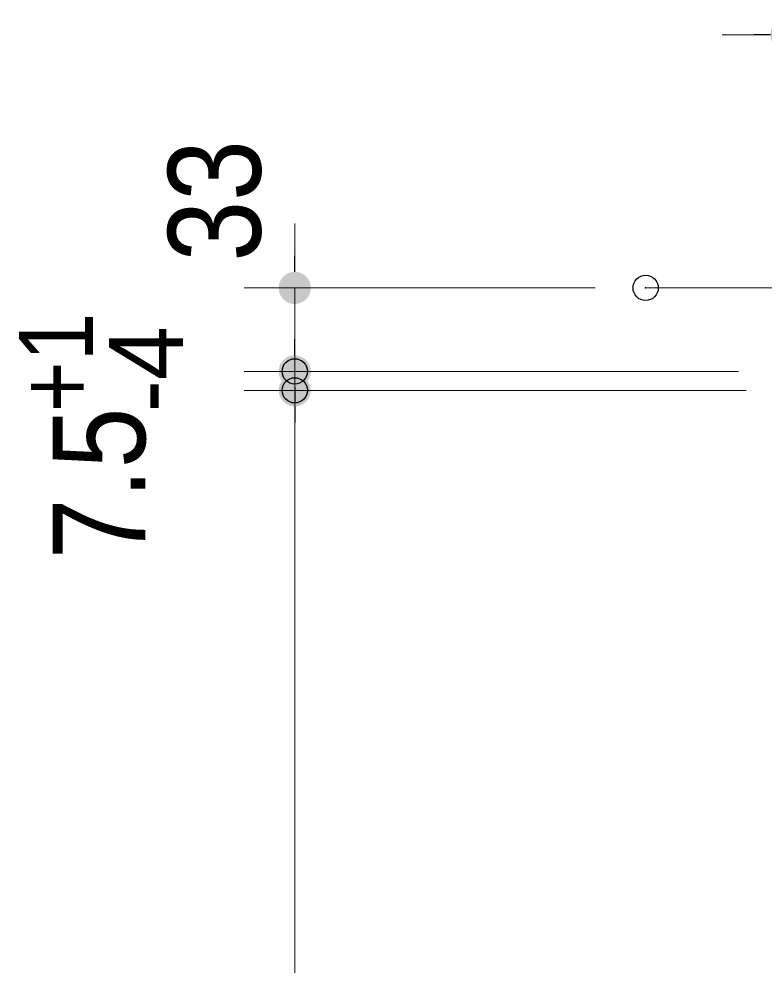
# Model space of a CAD drawing. Units: millimetres, scale not verified. Extents: x -6062 to 6062, y -3045 to 3045.
# Drawn here: x -1557.6 to -1262.9, y 132.3 to 506.3 of the extents above; entities that cross this region are included whole.
import ezdxf
from ezdxf.enums import TextEntityAlignment as Align

# ---------------------------------------------------------------- set-up
doc = ezdxf.new("R2010")
doc.units = ezdxf.units.MM
doc.header["$LTSCALE"] = 20
doc.header["$PDMODE"] = 32
doc.header["$PDSIZE"] = 10
for name, color, linetype, lineweight in [('0-0_2寸法-1', 7, 'Continuous', 15), ('0-1_0', 7, 'Continuous', 25), ('0-4_2寸法-2', 7, 'Continuous', 15), ('0-6_3一般', 7, 'Continuous', 15)]:
    doc.layers.add(name, color=color, linetype=linetype, lineweight=lineweight)
doc.layers.add('0-2_Defpoints', color=7, linetype='Continuous')
doc.styles.add('ＭＳ Ｐゴシック', font='')
doc.styles.get('ＭＳ Ｐゴシック').set_extended_font_data('MS PGothic')

# ---------------------------------------------------------------- blocks, each defined once
blk = doc.blocks.new('_Dot')
at = {"layer": '0-1_0'}
blk.add_line((-10, 0), (-20, 0), dxfattribs=at)
for points in [[(0, 0), (-8.09, 5.88), (-7.29, 6.85)], [(0, 0), (-7.29, 6.85), (-6.37, 7.71)], [(0, 0), (-6.37, 7.71), (-5.36, 8.44)], [(0, 0), (-5.36, 8.44), (-4.26, 9.05)], [(0, 0), (-4.26, 9.05), (-3.09, 9.51)], [(0, 0), (-3.09, 9.51), (-1.87, 9.82)], [(0, 0), (-1.87, 9.82), (-0.63, 9.98)], [(0, 0), (-0.63, 9.98), (0.63, 9.98)], [(0, 0), (0.63, 9.98), (1.87, 9.82)], [(0, 0), (1.87, 9.82), (3.09, 9.51)], [(0, 0), (3.09, 9.51), (4.26, 9.05)], [(0, 0), (4.26, 9.05), (5.36, 8.44)], [(0, 0), (5.36, 8.44), (6.37, 7.71)], [(0, 0), (6.37, 7.71), (7.29, 6.85)], [(0, 0), (7.29, 6.85), (8.09, 5.88)], [(0, 0), (-10, 0), (-9.92, 1.25)], [(0, 0), (-9.92, -1.25), (-10, 0)], [(0, 0), (-9.92, 1.25), (-9.69, 2.49)], [(0, 0), (-9.69, -2.49), (-9.92, -1.25)], [(0, 0), (-9.69, 2.49), (-9.3, 3.68)], [(0, 0), (-9.3, -3.68), (-9.69, -2.49)], [(0, 0), (-9.3, 3.68), (-8.76, 4.82)], [(0, 0), (-8.76, -4.82), (-9.3, -3.68)], [(0, 0), (-8.76, 4.82), (-8.09, 5.88)], [(0, 0), (-8.09, -5.88), (-8.76, -4.82)], [(0, 0), (-7.29, -6.85), (-8.09, -5.88)], [(0, 0), (-6.37, -7.71), (-7.29, -6.85)], [(0, 0), (-5.36, -8.44), (-6.37, -7.71)], [(0, 0), (-4.26, -9.05), (-5.36, -8.44)], [(0, 0), (-3.09, -9.51), (-4.26, -9.05)], [(0, 0), (-1.87, -9.82), (-3.09, -9.51)], [(0, 0), (-0.63, -9.98), (-1.87, -9.82)], [(0, 0), (0.63, -9.98), (-0.63, -9.98)], [(0, 0), (8.09, 5.88), (8.76, 4.82)], [(0, 0), (8.76, 4.82), (9.3, 3.68)], [(0, 0), (9.3, 3.68), (9.69, 2.49)], [(0, 0), (9.69, 2.49), (9.92, 1.25)], [(0, 0), (9.92, 1.25), (10, 0)], [(0, 0), (1.87, -9.82), (0.63, -9.98)], [(0, 0), (3.09, -9.51), (1.87, -9.82)], [(0, 0), (4.26, -9.05), (3.09, -9.51)], [(0, 0), (5.36, -8.44), (4.26, -9.05)], [(0, 0), (6.37, -7.71), (5.36, -8.44)], [(0, 0), (7.29, -6.85), (6.37, -7.71)], [(0, 0), (8.09, -5.88), (7.29, -6.85)], [(0, 0), (8.76, -4.82), (8.09, -5.88)], [(0, 0), (9.3, -3.68), (8.76, -4.82)], [(0, 0), (9.69, -2.49), (9.3, -3.68)], [(0, 0), (9.92, -1.25), (9.69, -2.49)], [(0, 0), (10, 0), (9.92, -1.25)]]:
    blk.add_solid(points, dxfattribs=at)
blk = doc.blocks.new('グループ-8')
at = {"layer": '0-6_3一般'}
blk.add_line((9555.3, 8000), (12978.8, 8000), dxfattribs=at)

msp = doc.modelspace()

# ---------------------------------------------------------------- linework, layer by layer
at = {"layer": '0-0_2寸法-1'}
for p, q in [((-1270.04, 359.5), (-1468.54, 359.5)), ((-1448.54, 346.79), (-1448.54, -1974.79))]:
    msp.add_line(p, q, dxfattribs=at)
at = {"layer": '0-2_Defpoints'}
for p in [(-1309.74, 400), (-1448.54, 367), (-1448.54, 359.5)]:
    msp.add_point(p, dxfattribs=at)
at = {"layer": '0-4_2寸法-2'}
for p, q in [((-1266.75, 500), (-1279.46, 500)), ((-1448.54, 412.71), (-1448.54, 425.42)), ((-1329.74, 400), (-1468.54, 400)), ((-1448.54, 400), (-1448.54, 367)), ((-1448.54, 379.71), (-1448.54, 392.42)), ((-1273.04, 367), (-1468.54, 367)), ((-1273.04, 367), (-1468.54, 367)), ((-1448.54, 367), (-1448.54, 359.5)), ((-1270.04, 359.5), (-1468.54, 359.5)), ((-1448.54, 354.29), (-1448.54, 341.58)), ((-1448.54, 346.79), (-1448.54, 334.08))]:
    msp.add_line(p, q, dxfattribs=at)

# ---------------------------------------------------------------- block references
at = {"layer": '0-0_2寸法-1', "xscale": 0.6356201, "yscale": 0.6356201, "rotation": 90}
msp.add_blockref('_Dot', (-1448.54, 359.5), dxfattribs=at)
at = {"layer": '0-4_2寸法-2', "xscale": 0.6356201, "yscale": 0.6356201}
msp.add_blockref('_Dot', (-1254.04, 500), dxfattribs=at)
for p, rotation in [((-1448.54, 400), 270), ((-1448.54, 367), 270), ((-1448.54, 367), 90), ((-1448.54, 359.5), 90)]:
    msp.add_blockref('_Dot', p, dxfattribs=dict(at, rotation=rotation))
at = {"layer": '0-6_3一般', "xscale": 0.05, "yscale": 0.05}
msp.add_blockref('グループ-8', (-1787.5, 0), dxfattribs=at)

# ---------------------------------------------------------------- texts
at = {"layer": '0-4_2寸法-2', "style": 'ＭＳ Ｐゴシック', "width": 0.9}
for s, height, p in [('33', 36.66, (-1451.02, 410.41)), ('+1', 29.33, (-1519.51, 350.77)), ('7.5', 36.66, (-1496.68, 292.69))]:
    msp.add_text(s, height=height, rotation=90, dxfattribs=at).set_placement(p, align=Align.BOTTOM_LEFT)
at = {"layer": '0-4_2寸法-2', "style": 'ＭＳ Ｐゴシック'}
msp.add_text('-4', height=29.33, rotation=90, dxfattribs=at).set_placement((-1483.89, 350.77), align=Align.BOTTOM_LEFT)

doc.saveas('drawing.dxf')
